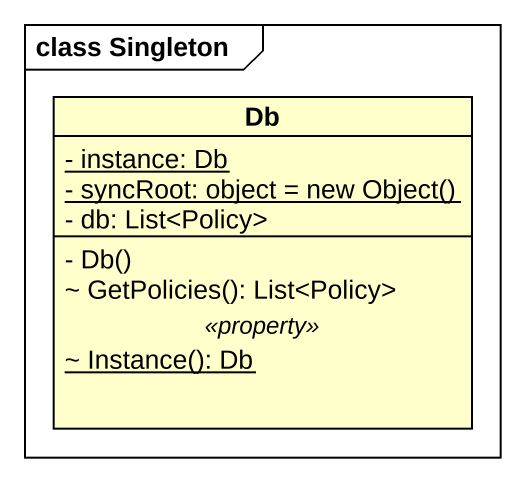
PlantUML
@startuml
mainframe class Singleton
hide circle
hide empty members
skinparam classAttributeIconSize 0
class Db {
  {static} - instance: Db
  {static} {field} - syncRoot: object = new Object()
  - db: List<Policy>
  --
  - Db()
  ~ GetPolicies(): List<Policy>
  .. <<property>> ..
  {static} ~ Instance(): Db
}
@enduml
